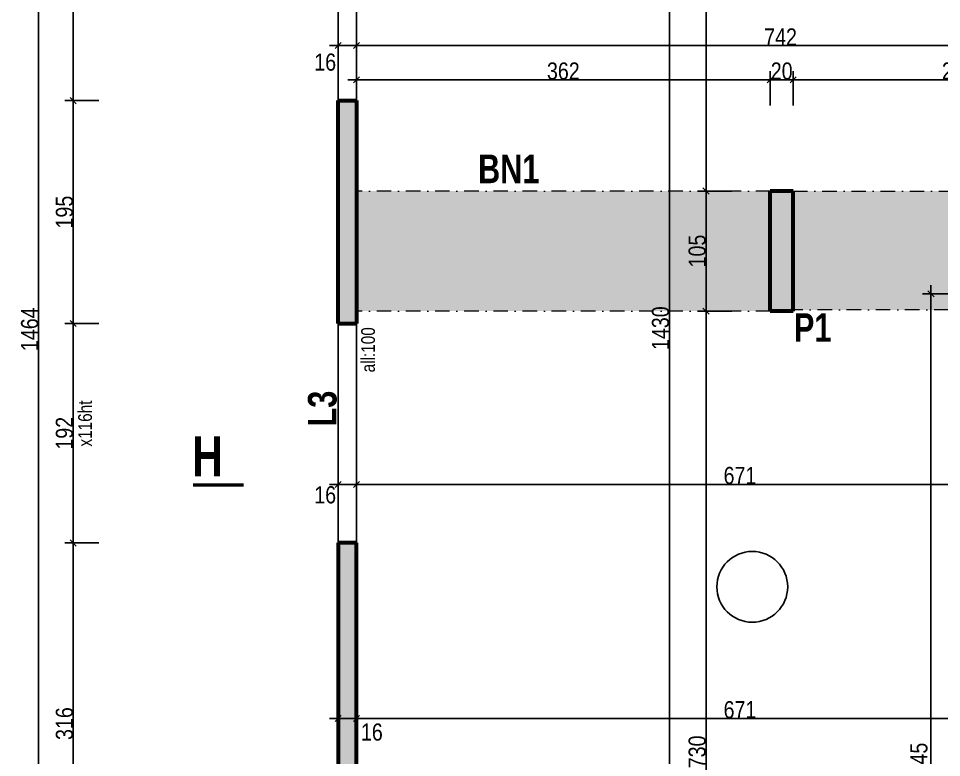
# Model space of a CAD drawing. Header units: centimetres. Extents: x 26018 to 82487, y -36363 to -12761.
# Drawn here: x 75041 to 75849, y -22437 to -21790 of the extents above; entities that cross this region are included whole.
import ezdxf
from ezdxf.enums import TextEntityAlignment as Align

# ---------------------------------------------------------------- set-up
doc = ezdxf.new("R2010")
doc.units = ezdxf.units.CM
doc.header["$LTSCALE"] = 0.5
doc.linetypes.add('TIRETPTX2', pattern=[50.8, 25.4, -12.7, 0, -12.7])
doc.layers.get('DEFPOINTS').update_dxf_attribs({"linetype": 'CONTINUOUS'})
for name, color, linetype in [('01_cote_gen', 4, 'CONTINUOUS'), ('01_linteaux', 2, 'CONTINUOUS'), ('01_poch_BN', 9, 'CONTINUOUS'), ('01_poch_murs', 253, 'CONTINUOUS'), ('01_poch_poteaux', 250, 'CONTINUOUS'), ('01_texte', 230, 'CONTINUOUS'), ('AA_COTES', 2, 'CONTINUOUS')]:
    doc.layers.add(name, color=color, linetype=linetype)
doc.layers.add('01_murs_coup', color=5, linetype='CONTINUOUS', lineweight=60)
doc.layers.add('01_tram_axes', color=2, linetype='TIRETPTX2', lineweight=9)
doc.styles.add('impact', font='impact.ttf')
doc.styles.add('MATTE_TXT', font='arial.ttf')
doc.styles.add('STYLE2', font='ARIALN.TTF')
doc.dimstyles.new('JB50', dxfattribs={"dimscale": 0.1, "dimtxt": 150, "dimasz": 15, "dimexe": 0.1, "dimexo": 0.1, "dimgap": 0.09, "dimtad": 1, "dimdec": 1, "dimdsep": 46, "dimtxsty": 'STYLE2', "dimblk1": 'BOND_G', "dimblk2": 'BOND_D', "dimsah": 1, "dimcen": 1.5, "dimdle": 0.01, "dimse1": 1, "dimse2": 1, "dimclrd": 4, "dimclre": 2, "dimclrt": 6, "dimazin": 2, "dimtfac": 2.333333, "dimtdec": 1, "dimtix": 1, "dimtmove": 2, "dimatfit": 3, "dimldrblk": 'BOND_G', "dimfxl": 1, "dimtolj": 1, "dimtzin": 0, "dimarcsym": 0})

# ---------------------------------------------------------------- blocks, each defined once
blk = doc.blocks.new('BOND_G')
at = {"layer": 'AA_COTES', "color": 0}
for p, q in [((0, -5), (0, 15)), ((5, 0), (-5, 0)), ((1.77, 1.77), (-1.77, -1.77))]:
    blk.add_line(p, q, dxfattribs=at)
blk = doc.blocks.new('BOND_D')
at = {"layer": 'AA_COTES', "color": 0}
for p, q in [((5, 0), (-5, 0)), ((-1.77, -1.77), (1.77, 1.77)), ((0, 5), (0, -15))]:
    blk.add_line(p, q, dxfattribs=at)
blk = doc.blocks.new('*D6057')
at = {"layer": '01_cote_gen', "color": 4, "lineweight": -2, "transparency": 16777216}
blk.add_line((76006.24, -22402.95), (75338.22, -22402.95), dxfattribs=at)
at = {"layer": 'DEFPOINTS', "color": 0}
for p in [(75336.72, -22393.7), (76007.74, -22393.7), (75336.72, -22402.95)]:
    blk.add_point(p, dxfattribs=at)
at = {"layer": '01_cote_gen', "color": 4, "lineweight": -2, "transparency": 16777216, "xscale": 1.5, "yscale": 1.5, "zscale": 1.5, "rotation": 180}
blk.add_blockref('BOND_D', (75336.72, -22402.95), dxfattribs=at)
at = {"layer": '01_cote_gen', "color": 4, "lineweight": -2, "transparency": 16777216, "xscale": 1.5, "yscale": 1.5, "zscale": 1.5}
blk.add_blockref('BOND_G', (76007.74, -22402.95), dxfattribs=at)
at = {"layer": '01_cote_gen', "color": 6, "transparency": 16777216, "insert": (75672.23, -22395.28), "char_height": 15, "attachment_point": 5, "style": 'STYLE2'}
blk.add_mtext('\\A1;671', dxfattribs=at)
blk = doc.blocks.new('*D6058')
at = {"layer": '01_cote_gen', "color": 4, "lineweight": -2, "transparency": 16777216}
blk.add_line((75335.22, -22402.95), (75322.22, -22402.95), dxfattribs=at)
at = {"layer": 'DEFPOINTS', "color": 0}
for p in [(75320.72, -22402.95), (75320.72, -22423.08), (75336.72, -22423.08)]:
    blk.add_point(p, dxfattribs=at)
at = {"layer": '01_cote_gen', "color": 4, "lineweight": -2, "transparency": 16777216, "xscale": 1.5, "yscale": 1.5, "zscale": 1.5, "rotation": 180}
blk.add_blockref('BOND_D', (75320.72, -22402.95), dxfattribs=at)
at = {"layer": '01_cote_gen', "color": 4, "lineweight": -2, "transparency": 16777216, "xscale": 1.5, "yscale": 1.5, "zscale": 1.5}
blk.add_blockref('BOND_G', (75336.72, -22402.95), dxfattribs=at)
at = {"layer": '01_cote_gen', "color": 6, "transparency": 16777216, "insert": (75350.23, -22414.82), "char_height": 15, "attachment_point": 5, "style": 'STYLE2'}
blk.add_mtext('\\A1;16', dxfattribs=at)
blk = doc.blocks.new('*D6039')
at = {"layer": '01_cote_gen', "color": 4, "lineweight": -2, "ltscale": 2, "transparency": 16777216}
blk.add_line((75335.22, -22198.03), (75322.22, -22198.03), dxfattribs=at)
at = {"layer": 'DEFPOINTS', "color": 0, "ltscale": 2}
for p in [(75320.72, -22175.53), (75336.72, -22175.53), (75320.72, -22198.03)]:
    blk.add_point(p, dxfattribs=at)
at = {"layer": '01_cote_gen', "color": 4, "lineweight": -2, "ltscale": 2, "transparency": 16777216, "xscale": 1.5, "yscale": 1.5, "zscale": 1.5, "rotation": 180}
blk.add_blockref('BOND_D', (75320.72, -22198.03), dxfattribs=at)
at = {"layer": '01_cote_gen', "color": 4, "lineweight": -2, "ltscale": 2, "transparency": 16777216, "xscale": 1.5, "yscale": 1.5, "zscale": 1.5}
blk.add_blockref('BOND_G', (75336.72, -22198.03), dxfattribs=at)
at = {"layer": '01_cote_gen', "color": 6, "ltscale": 2, "transparency": 16777216, "insert": (75309.39, -22207.26), "char_height": 15, "attachment_point": 5, "style": 'STYLE2'}
blk.add_mtext('\\A1;16', dxfattribs=at)
blk = doc.blocks.new('*D6087')
at = {"layer": '01_cote_gen', "color": 4, "lineweight": -2, "transparency": 16777216}
blk.add_line((75338.22, -21814.14), (76077.22, -21814.14), dxfattribs=at)
at = {"layer": 'DEFPOINTS', "color": 0}
for p in [(76078.72, -21814.14), (75336.72, -21843), (76078.72, -21874.89)]:
    blk.add_point(p, dxfattribs=at)
at = {"layer": '01_cote_gen', "color": 4, "lineweight": -2, "transparency": 16777216, "xscale": 1.5, "yscale": 1.5, "zscale": 1.5, "rotation": 180}
blk.add_blockref('BOND_G', (75336.72, -21814.14), dxfattribs=at)
at = {"layer": '01_cote_gen', "color": 4, "lineweight": -2, "transparency": 16777216, "xscale": 1.5, "yscale": 1.5, "zscale": 1.5}
blk.add_blockref('BOND_D', (76078.72, -21814.14), dxfattribs=at)
at = {"layer": '01_cote_gen', "color": 6, "transparency": 16777216, "insert": (75707.72, -21806.6), "char_height": 15, "attachment_point": 5, "style": 'STYLE2'}
blk.add_mtext('\\A1;742', dxfattribs=at)
blk = doc.blocks.new('*D6088')
at = {"layer": '01_cote_gen', "color": 4, "lineweight": -2, "transparency": 16777216}
blk.add_line((75322.22, -21814.14), (75335.22, -21814.14), dxfattribs=at)
at = {"layer": 'DEFPOINTS', "color": 0}
for p in [(75336.72, -21814.14), (75320.72, -21826.02), (75336.72, -21826.02)]:
    blk.add_point(p, dxfattribs=at)
at = {"layer": '01_cote_gen', "color": 4, "lineweight": -2, "transparency": 16777216, "xscale": 1.5, "yscale": 1.5, "zscale": 1.5, "rotation": 180}
blk.add_blockref('BOND_G', (75320.72, -21814.14), dxfattribs=at)
at = {"layer": '01_cote_gen', "color": 4, "lineweight": -2, "transparency": 16777216, "xscale": 1.5, "yscale": 1.5, "zscale": 1.5}
blk.add_blockref('BOND_D', (75336.72, -21814.14), dxfattribs=at)
at = {"layer": '01_cote_gen', "color": 6, "transparency": 16777216, "insert": (75309.4, -21828.69), "char_height": 15, "attachment_point": 5, "style": 'STYLE2'}
blk.add_mtext('\\A1;16', dxfattribs=at)
blk = doc.blocks.new('*D6090')
at = {"layer": '01_cote_gen', "color": 4, "lineweight": -2, "transparency": 16777216}
blk.add_line((75642.55, -22044.89), (75642.55, -21942.89), dxfattribs=at)
at = {"layer": 'DEFPOINTS', "color": 0}
for p in [(75642.55, -21941.39), (75718.72, -21941.39), (75718.72, -22046.39)]:
    blk.add_point(p, dxfattribs=at)
at = {"layer": '01_cote_gen', "color": 4, "lineweight": -2, "transparency": 16777216, "xscale": 1.5, "yscale": 1.5, "zscale": 1.5}
for name, p, rotation in [('BOND_D', (75642.55, -21941.39), 90), ('BOND_G', (75642.55, -22046.39), 270)]:
    blk.add_blockref(name, p, dxfattribs=dict(at, rotation=rotation))
at = {"layer": '01_cote_gen', "color": 6, "transparency": 16777216, "insert": (75634.88, -21993.89), "char_height": 15, "attachment_point": 5, "rotation": 90, "style": 'STYLE2'}
blk.add_mtext('\\A1;105', dxfattribs=at)
blk = doc.blocks.new('*D6091')
at = {"layer": '01_cote_gen', "color": 4, "lineweight": -2, "transparency": 16777216}
blk.add_line((75642.55, -21939.89), (75642.55, -21347.89), dxfattribs=at)
at = {"layer": 'DEFPOINTS', "color": 0}
for p in [(75642.55, -21346.39), (75665.05, -21346.39), (75665.05, -21941.39)]:
    blk.add_point(p, dxfattribs=at)
at = {"layer": '01_cote_gen', "color": 4, "lineweight": -2, "transparency": 16777216, "xscale": 1.5, "yscale": 1.5, "zscale": 1.5}
for name, p, rotation in [('BOND_D', (75642.55, -21346.39), 90), ('BOND_G', (75642.55, -21941.39), 270)]:
    blk.add_blockref(name, p, dxfattribs=dict(at, rotation=rotation))
at = {"layer": '01_cote_gen', "color": 6, "transparency": 16777216, "insert": (75634.88, -21643.89), "char_height": 15, "attachment_point": 5, "rotation": 90, "style": 'STYLE2'}
blk.add_mtext('\\A1;595', dxfattribs=at)
blk = doc.blocks.new('*D6092')
at = {"layer": '01_cote_gen', "color": 4, "lineweight": -2, "transparency": 16777216}
blk.add_line((75338.22, -21844.14), (75697.22, -21844.14), dxfattribs=at)
at = {"layer": 'DEFPOINTS', "color": 0}
for p in [(75336.72, -21844.14), (75698.72, -21844.14), (75698.72, -21877.38)]:
    blk.add_point(p, dxfattribs=at)
at = {"layer": '01_cote_gen', "color": 4, "lineweight": -2, "transparency": 16777216, "xscale": 1.5, "yscale": 1.5, "zscale": 1.5, "rotation": 180}
blk.add_blockref('BOND_G', (75336.72, -21844.14), dxfattribs=at)
at = {"layer": '01_cote_gen', "color": 4, "lineweight": -2, "transparency": 16777216, "xscale": 1.5, "yscale": 1.5, "zscale": 1.5}
blk.add_blockref('BOND_D', (75698.72, -21844.14), dxfattribs=at)
at = {"layer": '01_cote_gen', "color": 6, "transparency": 16777216, "insert": (75517.72, -21836.48), "char_height": 15, "attachment_point": 5, "style": 'STYLE2'}
blk.add_mtext('\\A1;362', dxfattribs=at)
blk = doc.blocks.new('*D6093')
at = {"layer": '01_cote_gen', "color": 4, "lineweight": -2, "transparency": 16777216}
blk.add_line((75700.22, -21844.14), (75717.22, -21844.14), dxfattribs=at)
at = {"layer": 'DEFPOINTS', "color": 0}
for p in [(75718.72, -21844.14), (75698.72, -21877.38), (75718.72, -21877.38)]:
    blk.add_point(p, dxfattribs=at)
at = {"layer": '01_cote_gen', "color": 4, "lineweight": -2, "transparency": 16777216, "xscale": 1.5, "yscale": 1.5, "zscale": 1.5, "rotation": 180}
blk.add_blockref('BOND_G', (75698.72, -21844.14), dxfattribs=at)
at = {"layer": '01_cote_gen', "color": 4, "lineweight": -2, "transparency": 16777216, "xscale": 1.5, "yscale": 1.5, "zscale": 1.5}
blk.add_blockref('BOND_D', (75718.72, -21844.14), dxfattribs=at)
at = {"layer": '01_cote_gen', "color": 6, "transparency": 16777216, "insert": (75708.72, -21836.48), "char_height": 15, "attachment_point": 5, "style": 'STYLE2'}
blk.add_mtext('\\A1;20', dxfattribs=at)
blk = doc.blocks.new('*D6094')
at = {"layer": '01_cote_gen', "color": 4, "lineweight": -2, "transparency": 16777216}
blk.add_line((75720.22, -21844.14), (76006.26, -21844.14), dxfattribs=at)
at = {"layer": 'DEFPOINTS', "color": 0}
for p in [(76007.76, -21844.14), (75718.72, -21866.64), (76007.76, -21866.64)]:
    blk.add_point(p, dxfattribs=at)
at = {"layer": '01_cote_gen', "color": 4, "lineweight": -2, "transparency": 16777216, "xscale": 1.5, "yscale": 1.5, "zscale": 1.5, "rotation": 180}
blk.add_blockref('BOND_G', (75718.72, -21844.14), dxfattribs=at)
at = {"layer": '01_cote_gen', "color": 4, "lineweight": -2, "transparency": 16777216, "xscale": 1.5, "yscale": 1.5, "zscale": 1.5}
blk.add_blockref('BOND_D', (76007.76, -21844.14), dxfattribs=at)
at = {"layer": '01_cote_gen', "color": 6, "transparency": 16777216, "insert": (75863.24, -21836.48), "char_height": 15, "attachment_point": 5, "style": 'STYLE2'}
blk.add_mtext('\\A1;289', dxfattribs=at)
blk = doc.blocks.new('*D6096')
at = {"layer": '01_cote_gen', "color": 4, "lineweight": -2, "transparency": 16777216}
blk.add_line((75642.55, -22774.87), (75642.55, -22047.89), dxfattribs=at)
at = {"layer": 'DEFPOINTS', "color": 0}
for p in [(75642.55, -22046.39), (75708.72, -22046.39), (75674.53, -22776.37)]:
    blk.add_point(p, dxfattribs=at)
at = {"layer": '01_cote_gen', "color": 4, "lineweight": -2, "transparency": 16777216, "xscale": 1.5, "yscale": 1.5, "zscale": 1.5}
for name, p, rotation in [('BOND_D', (75642.55, -22046.39), 90), ('BOND_G', (75642.55, -22776.37), 270)]:
    blk.add_blockref(name, p, dxfattribs=dict(at, rotation=rotation))
at = {"layer": '01_cote_gen', "color": 6, "transparency": 16777216, "insert": (75634.88, -22432.08), "char_height": 15, "attachment_point": 5, "rotation": 90, "style": 'STYLE2'}
blk.add_mtext('\\A1;730', dxfattribs=at)
blk = doc.blocks.new('*D6105')
at = {"layer": '01_cote_gen', "color": 4, "lineweight": -2, "transparency": 16777216}
blk.add_line((75839.32, -22774.91), (75839.32, -22032.89), dxfattribs=at)
at = {"layer": 'DEFPOINTS', "color": 0}
for p in [(75839.32, -22031.39), (75891.9, -22031.39), (75949.03, -22776.41)]:
    blk.add_point(p, dxfattribs=at)
at = {"layer": '01_cote_gen', "color": 4, "lineweight": -2, "transparency": 16777216, "xscale": 1.5, "yscale": 1.5, "zscale": 1.5}
for name, p, rotation in [('BOND_D', (75839.32, -22031.39), 90), ('BOND_G', (75839.32, -22776.41), 270)]:
    blk.add_blockref(name, p, dxfattribs=dict(at, rotation=rotation))
at = {"layer": '01_cote_gen', "color": 6, "transparency": 16777216, "insert": (75828.81, -22438.39), "char_height": 15, "attachment_point": 5, "rotation": 90, "style": 'STYLE2'}
blk.add_mtext('\\A1;745', dxfattribs=at)
blk = doc.blocks.new('*D6196')
at = {"layer": '01_cote_gen', "color": 4, "lineweight": -2, "transparency": 16777216}
blk.add_line((75610.46, -22774.87), (75610.46, -21347.89), dxfattribs=at)
at = {"layer": 'DEFPOINTS', "color": 0}
for p in [(75610.46, -21346.39), (75702.72, -21346.39), (75713.67, -22776.37)]:
    blk.add_point(p, dxfattribs=at)
at = {"layer": '01_cote_gen', "color": 4, "lineweight": -2, "transparency": 16777216, "xscale": 1.5, "yscale": 1.5, "zscale": 1.5}
for name, p, rotation in [('BOND_D', (75610.46, -21346.39), 90), ('BOND_G', (75610.46, -22776.37), 270)]:
    blk.add_blockref(name, p, dxfattribs=dict(at, rotation=rotation))
at = {"layer": '01_cote_gen', "color": 6, "transparency": 16777216, "insert": (75602.79, -22061.38), "char_height": 15, "attachment_point": 5, "rotation": 90, "style": 'STYLE2'}
blk.add_mtext('\\A1;1430', dxfattribs=at)
blk = doc.blocks.new('*D6222')
at = {"layer": '01_cote_gen', "color": 4, "lineweight": -2, "transparency": 16777216}
blk.add_line((75089.05, -22247.82), (75089.05, -22058.82), dxfattribs=at)
at = {"layer": 'DEFPOINTS', "color": 0}
for p in [(75089.05, -22057.32), (75273.51, -22057.32), (75273.48, -22249.32)]:
    blk.add_point(p, dxfattribs=at)
at = {"layer": '01_cote_gen', "color": 4, "lineweight": -2, "transparency": 16777216, "xscale": 1.5, "yscale": 1.5, "zscale": 1.5}
for name, p, rotation in [('BOND_D', (75089.05, -22057.32), 90), ('BOND_G', (75089.05, -22249.32), 270)]:
    blk.add_blockref(name, p, dxfattribs=dict(at, rotation=rotation))
at = {"layer": '01_cote_gen', "color": 6, "transparency": 16777216, "insert": (75081.38, -22153.32), "char_height": 15, "attachment_point": 5, "rotation": 90, "style": 'STYLE2'}
blk.add_mtext('\\A1;192', dxfattribs=at)
blk = doc.blocks.new('*D6223')
at = {"layer": '01_cote_gen', "color": 4, "lineweight": -2, "transparency": 16777216}
blk.add_line((75089.05, -22055.82), (75089.05, -21863.82), dxfattribs=at)
at = {"layer": 'DEFPOINTS', "color": 0}
for p in [(75089.05, -21862.32), (75297.24, -21862.32), (75273.48, -22057.32)]:
    blk.add_point(p, dxfattribs=at)
at = {"layer": '01_cote_gen', "color": 4, "lineweight": -2, "transparency": 16777216, "xscale": 1.5, "yscale": 1.5, "zscale": 1.5}
for name, p, rotation in [('BOND_D', (75089.05, -21862.32), 90), ('BOND_G', (75089.05, -22057.32), 270)]:
    blk.add_blockref(name, p, dxfattribs=dict(at, rotation=rotation))
at = {"layer": '01_cote_gen', "color": 6, "transparency": 16777216, "insert": (75081.38, -21959.82), "char_height": 15, "attachment_point": 5, "rotation": 90, "style": 'STYLE2'}
blk.add_mtext('\\A1;195', dxfattribs=at)
blk = doc.blocks.new('*D6224')
at = {"layer": '01_cote_gen', "color": 4, "lineweight": -2, "transparency": 16777216}
blk.add_line((75089.05, -21860.82), (75089.05, -21671.82), dxfattribs=at)
at = {"layer": 'DEFPOINTS', "color": 0}
for p in [(75089.05, -21670.32), (75157.31, -21670.32), (75297.24, -21862.32)]:
    blk.add_point(p, dxfattribs=at)
at = {"layer": '01_cote_gen', "color": 4, "lineweight": -2, "transparency": 16777216, "xscale": 1.5, "yscale": 1.5, "zscale": 1.5}
for name, p, rotation in [('BOND_D', (75089.05, -21670.32), 90), ('BOND_G', (75089.05, -21862.32), 270)]:
    blk.add_blockref(name, p, dxfattribs=dict(at, rotation=rotation))
at = {"layer": '01_cote_gen', "color": 6, "transparency": 16777216, "insert": (75081.38, -21766.32), "char_height": 15, "attachment_point": 5, "rotation": 90, "style": 'STYLE2'}
blk.add_mtext('\\A1;192', dxfattribs=at)
blk = doc.blocks.new('*D6228')
at = {"layer": '01_cote_gen', "color": 4, "lineweight": -2, "transparency": 16777216}
blk.add_line((75058.62, -22792.83), (75058.62, -21331.79), dxfattribs=at)
at = {"layer": 'DEFPOINTS', "color": 0}
for p in [(75058.62, -21330.29), (75111.55, -21330.29), (75331.27, -22794.33)]:
    blk.add_point(p, dxfattribs=at)
at = {"layer": '01_cote_gen', "color": 4, "lineweight": -2, "transparency": 16777216, "xscale": 1.5, "yscale": 1.5, "zscale": 1.5}
for name, p, rotation in [('BOND_D', (75058.62, -21330.29), 90), ('BOND_G', (75058.62, -22794.33), 270)]:
    blk.add_blockref(name, p, dxfattribs=dict(at, rotation=rotation))
at = {"layer": '01_cote_gen', "color": 6, "transparency": 16777216, "insert": (75050.95, -22062.31), "char_height": 15, "attachment_point": 5, "rotation": 90, "style": 'STYLE2'}
blk.add_mtext('\\A1;1464', dxfattribs=at)
blk = doc.blocks.new('*D6233')
at = {"layer": '01_cote_gen', "color": 4, "lineweight": -2, "transparency": 16777216}
blk.add_line((76006.25, -22198.03), (75338.22, -22198.03), dxfattribs=at)
at = {"layer": 'DEFPOINTS', "color": 0}
for p in [(75336.72, -22198.03), (75336.72, -22205.53), (76007.75, -22237.39)]:
    blk.add_point(p, dxfattribs=at)
at = {"layer": '01_cote_gen', "color": 4, "lineweight": -2, "transparency": 16777216, "xscale": 1.5, "yscale": 1.5, "zscale": 1.5, "rotation": 180}
blk.add_blockref('BOND_D', (75336.72, -22198.03), dxfattribs=at)
at = {"layer": '01_cote_gen', "color": 4, "lineweight": -2, "transparency": 16777216, "xscale": 1.5, "yscale": 1.5, "zscale": 1.5}
blk.add_blockref('BOND_G', (76007.75, -22198.03), dxfattribs=at)
at = {"layer": '01_cote_gen', "color": 6, "transparency": 16777216, "insert": (75672.24, -22190.37), "char_height": 15, "attachment_point": 5, "style": 'STYLE2'}
blk.add_mtext('\\A1;671', dxfattribs=at)
blk = doc.blocks.new('*D6245')
at = {"layer": '01_cote_gen', "color": 4, "lineweight": -2, "transparency": 16777216}
blk.add_line((75089.05, -22563.82), (75089.05, -22250.82), dxfattribs=at)
at = {"layer": 'DEFPOINTS', "color": 0}
for p in [(75089.05, -22249.32), (75111.55, -22249.32), (75111.55, -22565.32)]:
    blk.add_point(p, dxfattribs=at)
at = {"layer": '01_cote_gen', "color": 4, "lineweight": -2, "transparency": 16777216, "xscale": 1.5, "yscale": 1.5, "zscale": 1.5}
for name, p, rotation in [('BOND_D', (75089.05, -22249.32), 90), ('BOND_G', (75089.05, -22565.32), 270)]:
    blk.add_blockref(name, p, dxfattribs=dict(at, rotation=rotation))
at = {"layer": '01_cote_gen', "color": 6, "transparency": 16777216, "insert": (75081.38, -22407.32), "char_height": 15, "attachment_point": 5, "rotation": 90, "style": 'STYLE2'}
blk.add_mtext('\\A1;316', dxfattribs=at)

msp = doc.modelspace()

# ---------------------------------------------------------------- hatches: boundary and pattern name
at = {"layer": '01_poch_BN'}
h = msp.add_hatch(color=256, dxfattribs=at)
h.dxf.hatch_style = 1
h.paths.add_polyline_path([(75698.716, -21941.388), (75336.718, -21941.388), (75336.718, -22046.388), (75698.716, -22046.388)])
h = msp.add_hatch(color=256, dxfattribs=at)
h.dxf.hatch_style = 1
h.paths.add_polyline_path([(76078.716, -21941.388), (75718.716, -21941.388), (75718.716, -22045.468), (76007.755, -22045.468), (76007.756, -22031.388), (76078.716, -22031.389)])
at = {"layer": '01_poch_murs'}
h = msp.add_hatch(color=256, dxfattribs=at)
h.dxf.hatch_style = 1
h.paths.add_polyline_path([(75336.718, -21346.388), (75320.718, -21346.388), (75320.718, -21526.322), (75336.718, -21526.322)])
h.paths.add_polyline_path([(75336.718, -21623.322), (75320.718, -21623.322), (75320.718, -21670.324), (75336.718, -21670.324)])
h.paths.add_polyline_path([(75336.718, -21862.324), (75320.718, -21862.324), (75320.718, -22057.319), (75336.718, -22057.319)])
h.paths.add_polyline_path([(75336.737, -22249.323), (75320.799, -22249.311), (75320.799, -22249.317), (75320.708, -22565.317), (75320.752, -22565.317), (75336.708, -22565.318)])
h.paths.add_polyline_path([(75740.718, -22776.379), (75336.718, -22776.32), (75336.733, -22662.319), (75320.733, -22662.319), (75320.718, -22794.317), (75740.718, -22794.379)])
h.paths.add_polyline_path([(76025.721, -22776.421), (75990.722, -22776.415), (75990.722, -22543.357), (76025.721, -22543.357), (76025.721, -22174.341), (76007.746, -22174.34), (76007.721, -22525.357), (75972.722, -22525.357), (75972.722, -22776.412), (75837.718, -22776.393), (75837.718, -22794.421), (76025.721, -22794.421)])
h.paths.add_polyline_path([(76025.721, -22049.341), (76007.755, -22049.341), (76007.753, -22072.34), (76025.721, -22072.341)])
h.paths.add_polyline_path([(76202.72, -22049.341), (76184.72, -22049.341), (76184.72, -22225.397), (76149.717, -22225.391), (76149.717, -22371.33), (76167.717, -22371.329), (76167.717, -22243.392), (76202.72, -22243.391)])
h.paths.add_polyline_path([(76167.717, -22473.326), (76149.717, -22473.327), (76149.717, -22794.395), (76331.733, -22794.394), (76331.731, -22776.388), (76167.717, -22776.388)])
h.paths.add_polyline_path([(76854.716, -22628.331), (76838.716, -22628.333), (76838.716, -22776.39), (76428.731, -22776.388), (76428.733, -22794.393), (76854.733, -22794.39)])
h.paths.add_polyline_path([(76854.716, -22292.537), (76838.716, -22292.537), (76838.716, -22531.348), (76854.716, -22531.348)])
h.paths.add_polyline_path([(76854.716, -21957.337), (76838.716, -21957.337), (76838.716, -22100.337), (76854.716, -22100.337)])
h.paths.add_polyline_path([(76854.716, -21669.332), (76838.716, -21669.332), (76838.716, -21765.331), (76854.716, -21765.331)])
h.paths.add_polyline_path([(76854.716, -21346.389), (76838.716, -21346.389), (76838.716, -21572.331), (76854.716, -21572.331)])
at = {"layer": '01_poch_poteaux'}
h = msp.add_hatch(color=256, dxfattribs=at)
h.dxf.hatch_style = 1
h.paths.add_polyline_path([(75718.716, -21941.388), (75698.716, -21941.388), (75698.716, -22046.388), (75718.716, -22046.388)])

# ---------------------------------------------------------------- linework, layer by layer
at = {"layer": '01_linteaux'}
for p, q in [((75320.718, -21670.324), (75320.718, -21862.324)), ((75336.718, -21670.324), (75336.718, -21862.324)), ((75320.799, -22249.317), (75320.718, -22057.319)), ((75336.718, -22057.319), (75336.718, -22249.323))]:
    msp.add_line(p, q, dxfattribs=at)
at = {"layer": '01_murs_coup'}
for p, q in [((75320.718, -22057.319), (75320.718, -21862.324)), ((75320.718, -21862.324), (75336.718, -21862.324)), ((75336.718, -21862.324), (75336.718, -22057.319)), ((75698.716, -22046.388), (75698.716, -21941.388)), ((75718.716, -21941.388), (75698.716, -21941.388)), ((75718.716, -22046.388), (75718.716, -21941.388)), ((75718.716, -22046.388), (75698.716, -22046.388)), ((75320.718, -22057.319), (75336.718, -22057.319)), ((75320.737, -22249.311), (75320.708, -22565.318)), ((75336.737, -22249.323), (75320.737, -22249.311)), ((75336.708, -22565.318), (75336.737, -22249.323))]:
    msp.add_line(p, q, dxfattribs=at)
at = {"layer": '01_texte', "const_width": 3}
msp.add_lwpolyline([(75238.072, -22198.514), (75193.82, -22198.514)], dxfattribs=at)
at = {"layer": '01_texte'}
msp.add_circle((75682.992, -22287.684), 30.98, dxfattribs=at)
at = {"layer": '01_tram_axes'}
for p, q in [((75698.716, -21941.388), (75336.718, -21941.388)), ((75718.716, -21941.388), (76078.716, -21941.388)), ((75698.716, -22046.388), (75336.718, -22046.388)), ((76007.756, -22045.468), (75718.716, -22045.468))]:
    msp.add_line(p, q, dxfattribs=at)

# ---------------------------------------------------------------- texts
at = {"layer": '01_texte', "style": 'impact'}
for s, p in [('BN1', (75469.941, -21942.02)), ('P1', (75735.813, -22080.806))]:
    msp.add_text(s, height=25, dxfattribs=at).set_placement(p, align=Align.BOTTOM_CENTER)
at = {"layer": '01_texte', "style": 'MATTE_TXT', "width": 0.8}
for s, p in [('all:100', (75356.51, -22080.3)), ('x116ht', (75108.951, -22144.828))]:
    msp.add_text(s, height=12, rotation=90, dxfattribs=at).set_placement(p, align=Align.BOTTOM_CENTER)
at = {"layer": '01_texte', "style": 'impact'}
for s, height, rotation, p in [('L3', 25, 90, (75326.805, -22131.729)), ('H', 35, 0, (75206.447, -22201.367))]:
    msp.add_text(s, height=height, rotation=rotation, dxfattribs=at).set_placement(p, align=Align.BOTTOM_CENTER)

# ---------------------------------------------------------------- dimensions: what is measured, and where the dimension line sits
at = {"layer": '01_cote_gen'}
for base, p1, p2, picture, middle in [((75058.618, -21330.288), (75331.272, -22794.328), (75111.545, -21330.288), '*D6228', (75050.95, -22062.308)), ((75610.462, -21346.388), (75713.668, -22776.375), (75702.718, -21346.388), '*D6196', (75602.794, -22061.381)), ((75642.548, -21346.388), (75665.048, -21941.388), (75665.049, -21346.388), '*D6091', (75634.88, -21643.888)), ((75089.045, -21670.324), (75297.236, -21862.324), (75157.315, -21670.324), '*D6224', (75081.378, -21766.324)), ((75089.045, -21862.324), (75273.484, -22057.319), (75297.236, -21862.324), '*D6223', (75081.378, -21959.821)), ((75642.548, -21941.388), (75718.716, -22046.388), (75718.716, -21941.388), '*D6090', (75634.88, -21993.888)), ((75089.045, -22057.319), (75273.484, -22249.323), (75273.513, -22057.319), '*D6222', (75081.378, -22153.321)), ((75089.045, -22249.323), (75111.545, -22565.318), (75111.545, -22249.323), '*D6245', (75081.378, -22407.32))]:
    dim = msp.add_linear_dim(base=base, p1=p1, p2=p2, angle=90, dimstyle='JB50', dxfattribs=at)
    dim.commit()
    dim.dimension.update_dxf_attribs({"geometry": picture, "text_midpoint": middle})
for base, p1, p2, picture, middle in [((76078.716, -21814.144), (75336.718, -21842.999), (76078.716, -21874.891), '*D6087', (75707.717, -21806.605)), ((75698.716, -21844.144), (75336.718, -21844.144), (75698.716, -21877.384), '*D6092', (75517.717, -21836.477)), ((75718.716, -21844.144), (75698.716, -21877.384), (75718.716, -21877.384), '*D6093', (75708.716, -21836.477)), ((76007.756, -21844.144), (75718.716, -21866.644), (76007.756, -21866.644), '*D6094', (75863.236, -21836.477)), ((75336.718, -22198.033), (76007.753, -22237.387), (75336.718, -22205.533), '*D6233', (75672.236, -22190.366)), ((75336.718, -22402.95), (76007.738, -22393.699), (75336.718, -22393.699), '*D6057', (75672.228, -22395.282))]:
    dim = msp.add_linear_dim(base=base, p1=p1, p2=p2, dimstyle='JB50', dxfattribs=at)
    dim.commit()
    dim.dimension.update_dxf_attribs({"geometry": picture, "text_midpoint": middle})
for base, p1, p2, picture, middle in [((75336.718, -21814.144), (75320.718, -21826.022), (75336.718, -21826.022), '*D6088', (75309.397, -21828.693)), ((75320.718, -22402.95), (75336.718, -22423.08), (75320.718, -22423.08), '*D6058', (75350.228, -22414.822))]:
    dim = msp.add_linear_dim(base=base, p1=p1, p2=p2, dimstyle='JB50', dxfattribs=at)
    dim.commit()
    dim.dimension.update_dxf_attribs({"geometry": picture, "text_midpoint": middle, "dimtype": 160})
for base, p1, p2, picture, middle in [((75839.322, -22031.388), (75949.03, -22776.409), (75891.899, -22031.388), '*D6105', (75828.809, -22438.394)), ((75642.548, -22046.388), (75674.528, -22776.369), (75708.716, -22046.388), '*D6096', (75634.88, -22432.076))]:
    dim = msp.add_linear_dim(base=base, p1=p1, p2=p2, angle=90, dimstyle='JB50', dxfattribs=at)
    dim.commit()
    dim.dimension.update_dxf_attribs({"geometry": picture, "text_midpoint": middle, "dimtype": 160})
at = {"layer": '01_cote_gen', "ltscale": 2}
dim = msp.add_linear_dim(base=(75320.718, -22198.033), p1=(75336.718, -22175.533), p2=(75320.718, -22175.533), dimstyle='JB50', dxfattribs=at)
dim.commit()
dim.dimension.update_dxf_attribs({"geometry": '*D6039', "text_midpoint": (75309.393, -22207.265), "dimtype": 160})

doc.saveas('drawing.dxf')
